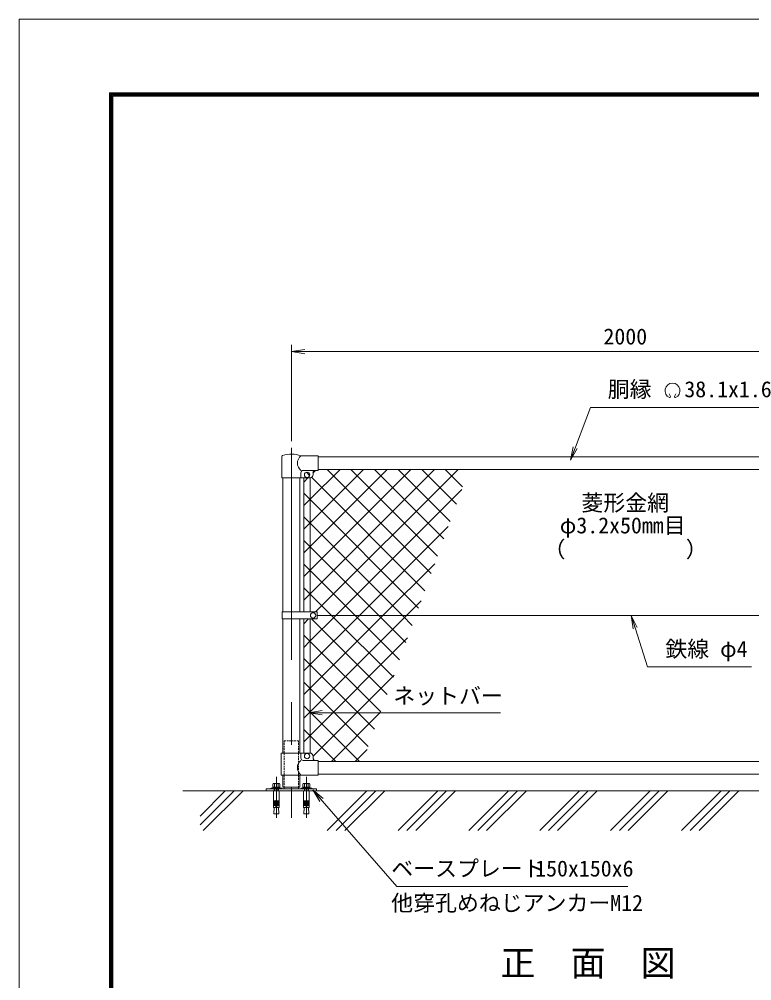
# Model space of a CAD drawing. Units: millimetres, scale not verified. Extents: x -4200 to 4200, y -2970 to 2970.
# Drawn here: x -4200 to -2006, y 91 to 2970 of the extents above; entities that cross this region are included whole.
import ezdxf
from ezdxf.enums import TextEntityAlignment as Align

# ---------------------------------------------------------------- set-up
doc = ezdxf.new("R2010")
doc.units = ezdxf.units.MM
doc.header["$LTSCALE"] = 20
doc.linetypes.add('USER1', pattern=[50.8, 31.75, -6.35, 6.35, -6.35])
doc.linetypes.add('USER2', pattern=[0.375, 0.25, -0.125])
for name, color, linetype, lineweight in [('0-0_D-BMK', 2, 'USER1', 13), ('0-1_D-STR1', 1, 'Continuous', 18), ('0-2_D-STR-DIM', 7, 'Continuous', 9), ('0-3_0', 3, 'Continuous', 18), ('0-5_D-STR3', 3, 'Continuous', 13), ('0-6_D-STR2', 7, 'Continuous', 9), ('0-7_D-STR-TXT', 7, 'Continuous', 9), ('0-8_D-TTL', 7, 'Continuous', 9), ('0-B_D-BGD', 7, 'Continuous', 9), ('0-D_D-DCR-HCH', 7, 'Continuous', 9)]:
    doc.layers.add(name, color=color, linetype=linetype, lineweight=lineweight)
doc.layers.add('0-4_D-TTL-TXT', color=7, linetype='Continuous')
doc.styles.add('ＭＳ ゴシック', font='')
doc.styles.get('ＭＳ ゴシック').set_extended_font_data('MS Gothic')

# ---------------------------------------------------------------- blocks, each defined once
blk = doc.blocks.new('_Open')
at = {"layer": '0-3_0', "color": 7, "lineweight": 9}
blk.add_line((-20, 3.33), (0, 0), dxfattribs=at)
blk.add_lwpolyline([(-20, -3.33), (0, 0), (-20, 0)], dxfattribs=at)

msp = doc.modelspace()

# ---------------------------------------------------------------- linework, layer by layer
at = {"layer": '0-0_D-BMK'}
for p, q in [((-3384.97, 1687.06), (-3384.97, 578.6)), ((-3429.97, 701.6), (-3429.97, 578.6)), ((-3339.97, 701.6), (-3339.97, 578.6))]:
    msp.add_line(p, q, dxfattribs=at)
at = {"layer": '0-1_D-STR1'}
for p, q in [((-3304.97, 1660), (-1464.97, 1660)), ((-3304.97, 1622), (-1464.97, 1622)), ((-3410.37, 1597), (-3410.37, 1195.5)), ((-3359.57, 1597), (-3359.57, 1195.5)), ((-3410.37, 1174.5), (-3410.37, 773)), ((-3359.57, 1174.5), (-3359.57, 773)), ((-3304.97, 748), (-1464.97, 748)), ((-3410.37, 707), (-3410.37, 671)), ((-3359.57, 707), (-3359.57, 671)), ((-3304.97, 710), (-1464.97, 710)), ((-3410.37, 671), (-3359.57, 671))]:
    msp.add_line(p, q, dxfattribs=at)
at = {"layer": '0-2_D-STR-DIM'}
for p, q in [((-3384.97, 1707.06), (-3384.97, 1995)), ((-3344.97, 1975), (-1424.97, 1975))]:
    msp.add_line(p, q, dxfattribs=at)
at = {"layer": '0-5_D-STR3'}
for p, q in [((-3413.52, 1597), (-3413.52, 1660.69)), ((-3304.97, 1663), (-3356.42, 1663)), ((-3304.97, 1663), (-3304.97, 1619)), ((-3304.97, 1619), (-3349.42, 1619)), ((-3413.52, 1597), (-3356.42, 1597)), ((-3356.42, 1597), (-3356.42, 1612)), ((-3356.42, 1597), (-3329.97, 1597)), ((-3347.47, 1597), (-3347.47, 1195.5)), ((-3328.47, 1597), (-3328.47, 1195.5)), ((-3319.97, 1612), (-3319.97, 1607)), ((-3412.47, 1174.5), (-3412.47, 1195.5)), ((-3307.98, 1195.5), (-3412.47, 1195.5)), ((-3307.98, 1174.5), (-3307.98, 1195.5)), ((-3307.98, 1185), (-1467.47, 1185)), ((-3307.98, 1174.5), (-3412.47, 1174.5)), ((-3347.47, 1174.5), (-3347.47, 773)), ((-3328.47, 1174.5), (-3328.47, 772.89)), ((-3415.92, 773), (-3329.97, 773)), ((-3415.92, 707), (-3415.92, 773)), ((-3356.42, 773), (-3356.42, 758)), ((-3304.97, 751), (-3349.42, 751)), ((-3319.97, 763), (-3319.97, 758)), ((-3304.97, 751), (-3304.97, 707)), ((-3304.97, 707), (-3415.92, 707)), ((-3406.32, 671), (-3406.32, 666)), ((-3363.62, 671), (-3363.62, 666)), ((-3438.62, 660), (-3421.32, 660)), ((-3348.62, 660), (-3331.32, 660))]:
    msp.add_line(p, q, dxfattribs=at)
at = {"layer": '0-5_D-STR3', "linetype": 'USER2'}
for p, q in [((-3406.32, 810), (-3406.32, 671)), ((-3406.32, 810), (-3363.62, 810)), ((-3363.62, 810), (-3363.62, 671))]:
    msp.add_line(p, q, dxfattribs=at)
at = {"layer": '0-5_D-STR3', "lineweight": 18}
for p, q in [((-3445.97, 668.3), (-3445.97, 666)), ((-3413.97, 668.3), (-3445.97, 668.3)), ((-3445.97, 666), (-3413.97, 666)), ((-3419.22, 671.3), (-3440.72, 671.3)), ((-3440.72, 671.3), (-3440.72, 668.3)), ((-3440.72, 668.3), (-3419.22, 668.3)), ((-3440.37, 679.6), (-3440.37, 671.3)), ((-3440.37, 671.3), (-3419.58, 671.3)), ((-3422.18, 682.1), (-3437.77, 682.1)), ((-3435.97, 682.1), (-3423.97, 682.1)), ((-3435.97, 666), (-3435.97, 660)), ((-3435.17, 671.3), (-3435.17, 679.6)), ((-3434.89, 660), (-3434.89, 666)), ((-3431.47, 671.3), (-3430.67, 668.3)), ((-3428.47, 668.3), (-3429.28, 671.3)), ((-3425.05, 660), (-3425.05, 666)), ((-3424.78, 671.3), (-3424.78, 679.6)), ((-3423.97, 660), (-3423.97, 666)), ((-3419.58, 671.3), (-3419.58, 679.6)), ((-3419.22, 668.3), (-3419.22, 671.3)), ((-3413.97, 666), (-3413.97, 668.3)), ((-3355.97, 668.3), (-3355.97, 666)), ((-3323.97, 668.3), (-3355.97, 668.3)), ((-3355.97, 666), (-3323.97, 666)), ((-3329.22, 671.3), (-3350.72, 671.3)), ((-3350.72, 671.3), (-3350.72, 668.3)), ((-3350.72, 668.3), (-3329.22, 668.3)), ((-3350.37, 679.6), (-3350.37, 671.3)), ((-3350.37, 671.3), (-3329.58, 671.3)), ((-3332.18, 682.1), (-3347.77, 682.1)), ((-3345.97, 682.1), (-3333.97, 682.1)), ((-3345.97, 666), (-3345.97, 660)), ((-3345.17, 671.3), (-3345.17, 679.6)), ((-3344.89, 660), (-3344.89, 666)), ((-3341.47, 671.3), (-3340.67, 668.3)), ((-3338.47, 668.3), (-3339.28, 671.3)), ((-3335.05, 660), (-3335.05, 666)), ((-3334.78, 671.3), (-3334.78, 679.6)), ((-3333.97, 660), (-3333.97, 666)), ((-3329.58, 671.3), (-3329.58, 679.6)), ((-3329.22, 668.3), (-3329.22, 671.3)), ((-3323.97, 666), (-3323.97, 668.3)), ((-3438.62, 660), (-3438.62, 629.96)), ((-3421.32, 660), (-3421.32, 629.96)), ((-3348.62, 660), (-3348.62, 629.96)), ((-3331.32, 660), (-3331.32, 629.96)), ((-3430.97, 629.96), (-3438.62, 629.96)), ((-3438.62, 627.46), (-3438.19, 629.92)), ((-3438.62, 627.46), (-3430.97, 627.46)), ((-3438.62, 627.46), (-3438.62, 625.96)), ((-3438.62, 625.96), (-3430.97, 625.96)), ((-3438.62, 623.46), (-3438.19, 625.92)), ((-3438.62, 623.46), (-3430.97, 623.46)), ((-3438.62, 623.46), (-3438.62, 621.96)), ((-3438.62, 621.96), (-3430.97, 621.96)), ((-3438.62, 619.46), (-3438.19, 621.92)), ((-3438.62, 619.46), (-3430.97, 619.46)), ((-3438.62, 619.46), (-3438.62, 617.96)), ((-3438.62, 615.5), (-3438.19, 617.96)), ((-3438.62, 617.96), (-3430.97, 617.96)), ((-3438.62, 615.5), (-3430.97, 615.5)), ((-3438.62, 615.5), (-3438.62, 610)), ((-3438.62, 610), (-3421.32, 610)), ((-3436.47, 610), (-3437.55, 590.9)), ((-3430.97, 629.96), (-3430.97, 610)), ((-3428.97, 629.96), (-3421.32, 629.96)), ((-3428.97, 629.96), (-3428.97, 610)), ((-3421.32, 627.46), (-3428.97, 627.46)), ((-3421.32, 625.96), (-3428.97, 625.96)), ((-3421.32, 623.46), (-3428.97, 623.46)), ((-3421.32, 621.96), (-3428.97, 621.96)), ((-3421.32, 619.46), (-3428.97, 619.46)), ((-3421.32, 617.96), (-3428.97, 617.96)), ((-3421.32, 615.5), (-3428.97, 615.5)), ((-3423.48, 610), (-3422.4, 590.9)), ((-3421.32, 627.46), (-3421.76, 629.92)), ((-3421.32, 623.46), (-3421.76, 625.92)), ((-3421.32, 619.46), (-3421.76, 621.92)), ((-3421.32, 615.5), (-3421.76, 617.96)), ((-3421.32, 627.46), (-3421.32, 625.96)), ((-3421.32, 623.46), (-3421.32, 621.96)), ((-3421.32, 619.46), (-3421.32, 617.96)), ((-3421.32, 615.5), (-3421.32, 610)), ((-3340.97, 629.96), (-3348.62, 629.96)), ((-3348.62, 627.46), (-3348.19, 629.92)), ((-3348.62, 627.46), (-3340.97, 627.46)), ((-3348.62, 627.46), (-3348.62, 625.96)), ((-3348.62, 625.96), (-3340.97, 625.96)), ((-3348.62, 623.46), (-3348.19, 625.92)), ((-3348.62, 623.46), (-3340.97, 623.46)), ((-3348.62, 623.46), (-3348.62, 621.96)), ((-3348.62, 621.96), (-3340.97, 621.96)), ((-3348.62, 619.46), (-3348.19, 621.92)), ((-3348.62, 619.46), (-3340.97, 619.46)), ((-3348.62, 619.46), (-3348.62, 617.96)), ((-3348.62, 615.5), (-3348.19, 617.96)), ((-3348.62, 617.96), (-3340.97, 617.96)), ((-3348.62, 615.5), (-3340.97, 615.5)), ((-3348.62, 615.5), (-3348.62, 610)), ((-3348.62, 610), (-3331.32, 610)), ((-3346.47, 610), (-3347.55, 590.9)), ((-3340.97, 629.96), (-3340.97, 610)), ((-3338.97, 629.96), (-3331.32, 629.96)), ((-3338.97, 629.96), (-3338.97, 610)), ((-3331.32, 627.46), (-3338.97, 627.46)), ((-3331.32, 625.96), (-3338.97, 625.96)), ((-3331.32, 623.46), (-3338.97, 623.46)), ((-3331.32, 621.96), (-3338.97, 621.96)), ((-3331.32, 619.46), (-3338.97, 619.46)), ((-3331.32, 617.96), (-3338.97, 617.96)), ((-3331.32, 615.5), (-3338.97, 615.5)), ((-3333.48, 610), (-3332.4, 590.9)), ((-3331.32, 627.46), (-3331.76, 629.92)), ((-3331.32, 623.46), (-3331.76, 625.92)), ((-3331.32, 619.46), (-3331.76, 621.92)), ((-3331.32, 615.5), (-3331.76, 617.96)), ((-3331.32, 627.46), (-3331.32, 625.96)), ((-3331.32, 623.46), (-3331.32, 621.96)), ((-3331.32, 619.46), (-3331.32, 617.96)), ((-3331.32, 615.5), (-3331.32, 610)), ((-3422.4, 590.9), (-3437.55, 590.9)), ((-3332.4, 590.9), (-3347.55, 590.9))]:
    msp.add_line(p, q, dxfattribs=at)
at = {"layer": '0-5_D-STR3'}
msp.add_lwpolyline([(-3459.97, 660), (-3309.97, 660), (-3309.97, 666), (-3459.97, 666)], close=True, dxfattribs=at)
for centre in [(-3337.97, 1606), (-3319.98, 1185), (-3337.97, 764)]:
    msp.add_circle(centre, 8, dxfattribs=at)
for centre, radius, start, end in [((-3410.22, 1660.69), 3.3, 109.22051, 180), ((-3384.97, 1588.27), 80, 69.0916, 109.22051), ((-3338.23, 1641), 28.55, 129.59418, 230.40582), ((-3349.42, 1612), 7, 90, 180), ((-3312.97, 1612), 7, 90, 180), ((-3329.97, 1607), 10, 270, 0), ((-3338.23, 729), 28.55, 129.59418, 230.40582), ((-3349.42, 758), 7, 180, 270), ((-3329.97, 763), 10, 0, 90), ((-3312.97, 758), 7, 180, 270)]:
    msp.add_arc(centre, radius, start, end, dxfattribs=at)
at = {"layer": '0-5_D-STR3', "lineweight": 18}
for centre, radius, start, end in [((-3437.77, 679.5), 2.6, 2.20423, 177.79577), ((-3429.97, 675.45), 6.65, 38.61324, 141.38676), ((-3422.18, 679.5), 2.6, 2.20423, 177.79577), ((-3347.77, 679.5), 2.6, 2.20423, 177.79577), ((-3339.97, 675.45), 6.65, 38.61324, 141.38676), ((-3332.18, 679.5), 2.6, 2.20423, 177.79577), ((-3429.97, 629.96), 1, 0, 180), ((-3339.97, 629.96), 1, 0, 180)]:
    msp.add_arc(centre, radius, start, end, dxfattribs=at)
at = {"layer": '0-6_D-STR2'}
for p, q in [((-3330.23, 1604.1), (-3339.88, 1613.75)), ((-3328.47, 1532.77), (-3239.25, 1622)), ((-3328.47, 1462.06), (-3168.54, 1622)), ((-3328.47, 1391.35), (-3097.83, 1622)), ((-3328.47, 1320.64), (-3027.12, 1622)), ((-3328.47, 1249.93), (-2956.4, 1622)), ((-3320.68, 1611.27), (-3312.96, 1619)), ((-3312.2, 1195.5), (-2885.69, 1622)), ((-2966.28, 1310.86), (-3277.42, 1622)), ((-2947.41, 1362.7), (-3206.71, 1622)), ((-2928.54, 1414.55), (-3136, 1622)), ((-2909.67, 1466.39), (-3065.28, 1622)), ((-2890.8, 1518.23), (-2994.57, 1622)), ((-2871.93, 1570.07), (-2923.86, 1622)), ((-2853.07, 1621.91), (-2853.15, 1622)), ((-3347.47, 1584.48), (-3334.4, 1597.55)), ((-2985.15, 1259.02), (-3324.68, 1598.55)), ((-3251.98, 1185), (-2874.81, 1562.18)), ((-3347.47, 1513.77), (-3328.47, 1532.77)), ((-3328.47, 1460.93), (-3347.47, 1479.93)), ((-3347.47, 1443.06), (-3328.47, 1462.06)), ((-3052.55, 1185), (-3328.47, 1460.93)), ((-3181.27, 1185), (-2915.27, 1451)), ((-3328.47, 1390.22), (-3347.47, 1409.22)), ((-3347.47, 1372.35), (-3328.47, 1391.35)), ((-3123.26, 1185), (-3328.47, 1390.22)), ((-3328.47, 1319.5), (-3347.47, 1338.5)), ((-3110.56, 1185), (-2955.74, 1339.82)), ((-3347.47, 1301.64), (-3328.47, 1320.64)), ((-3193.97, 1185), (-3328.47, 1319.5)), ((-3328.47, 1248.79), (-3347.47, 1267.79)), ((-3347.47, 1230.93), (-3328.47, 1249.93)), ((-3264.68, 1185), (-3328.47, 1248.79)), ((-3039.85, 1185), (-2996.2, 1228.65)), ((-3345.89, 1195.5), (-3347.47, 1197.08)), ((-3328.47, 1108.51), (-3251.98, 1185)), ((-3328.47, 1037.8), (-3181.27, 1185)), ((-3328.47, 967.09), (-3110.56, 1185)), ((-3328.47, 896.38), (-3039.85, 1185)), ((-3079.49, 999.81), (-3264.68, 1185)), ((-3060.62, 1051.65), (-3193.97, 1185)), ((-3041.75, 1103.49), (-3123.26, 1185)), ((-3022.89, 1155.34), (-3052.55, 1185)), ((-3347.47, 1160.22), (-3333.19, 1174.5)), ((-3098.36, 947.97), (-3324.89, 1174.5)), ((-3328.47, 1107.37), (-3347.47, 1126.37)), ((-3347.47, 1089.51), (-3328.47, 1108.51)), ((-3117.23, 896.13), (-3328.47, 1107.37)), ((-3328.47, 1036.66), (-3347.47, 1055.66)), ((-3347.47, 1018.8), (-3328.47, 1037.8)), ((-3136.1, 844.29), (-3328.47, 1036.66)), ((-3328.47, 965.95), (-3347.47, 984.95)), ((-3320.01, 763.42), (-3077.13, 1006.3)), ((-3347.47, 948.09), (-3328.47, 967.09)), ((-3154.97, 792.44), (-3328.47, 965.95)), ((-3328.47, 895.24), (-3347.47, 914.24)), ((-3347.47, 877.38), (-3328.47, 896.38)), ((-3181.23, 748), (-3328.47, 895.24)), ((-3264.72, 748), (-3117.59, 895.12)), ((-3328.47, 824.53), (-3347.47, 843.53)), ((-3251.94, 748), (-3328.47, 824.53)), ((-3194.01, 748), (-3158.06, 783.95))]:
    msp.add_line(p, q, dxfattribs=at)
for points in [[(-3004.02, 1207.18), (-3328.47, 1531.64), (-3347.47, 1550.64)], [(-3347.47, 806.67), (-3328.47, 825.67), (-3036.67, 1117.47)]]:
    msp.add_lwpolyline(points, dxfattribs=at)
at = {"layer": '0-7_D-STR-TXT'}
for p, q in [((-2249.66, 1840.87), (-2253.8, 1848.05)), ((-2237.17, 1840.87), (-2233.03, 1848.05)), ((-2759.1, 893.91), (-3330.22, 893.91))]:
    msp.add_line(p, q, dxfattribs=at)
for points in [[(-1953.16, 1808), (-2489.46, 1808), (-2548.1, 1651.43)], [(-2007.31, 1031.37), (-2318.64, 1031.37), (-2366.73, 1183.09)], [(-2377.14, 373.52), (-3068.92, 373.52), (-3319.39, 661.15)]]:
    msp.add_lwpolyline(points, dxfattribs=at)
for centre, radius, start, end in [((-2243.41, 1858.04), 22.5, 294.32478, 245.67522), ((-2251.71, 1839.63), 2.37, 245.67522, 30), ((-2235.12, 1839.63), 2.37, 150, 294.32478)]:
    msp.add_arc(centre, radius, start, end, dxfattribs=at)
at = {"layer": '0-8_D-TTL', "color": 2, "lineweight": 18}
msp.add_lwpolyline([(-4200, 2970), (4200, 2970), (4200, -2970), (-4200, -2970)], close=True, dxfattribs=at)
at = {"layer": '0-8_D-TTL'}
for points in [[(-3930, 2750), (3930, 2750), (3930, -2750), (-3930, -2750)], [(-3927.5, 2747.5), (3927.5, 2747.5), (3927.5, -2747.5), (-3927.5, -2747.5)], [(-3925, 2745), (3925, 2745), (3925, -2745), (-3925, -2745)], [(-3922.5, 2742.5), (3922.5, 2742.5), (3922.5, -2742.5), (-3922.5, -2742.5)], [(-3920, 2740), (3920, 2740), (3920, -2740), (-3920, -2740)]]:
    msp.add_lwpolyline(points, close=True, dxfattribs=at)
at = {"layer": '0-B_D-BGD'}
msp.add_line((-3709.97, 660), (-884.97, 660), dxfattribs=at)
at = {"layer": '0-D_D-DCR-HCH'}
for p, q in [((-3658.49, 557.77), (-3556.25, 660)), ((-3658.49, 584.28), (-3582.77, 660)), ((-3648.8, 540.94), (-3529.74, 660)), ((-3277.57, 540.94), (-3158.51, 660)), ((-3251.05, 540.94), (-3131.99, 660)), ((-3224.54, 540.94), (-3105.47, 660)), ((-3065.44, 540.94), (-2946.38, 660)), ((-3038.92, 540.94), (-2919.86, 660)), ((-3012.4, 540.94), (-2893.34, 660)), ((-2853.3, 540.94), (-2734.24, 660)), ((-2826.79, 540.94), (-2707.73, 660)), ((-2800.27, 540.94), (-2681.21, 660)), ((-2641.17, 540.94), (-2522.11, 660)), ((-2614.66, 540.94), (-2495.59, 660)), ((-2588.14, 540.94), (-2469.08, 660)), ((-2429.04, 540.94), (-2309.98, 660)), ((-2402.52, 540.94), (-2283.46, 660)), ((-2376.01, 540.94), (-2256.95, 660)), ((-2216.91, 540.94), (-2097.85, 660)), ((-2190.39, 540.94), (-2071.33, 660)), ((-2163.88, 540.94), (-2044.81, 660))]:
    msp.add_line(p, q, dxfattribs=at)

# ---------------------------------------------------------------- block references
at = {"layer": '0-2_D-STR-DIM', "xscale": 2, "yscale": 2, "rotation": 180}
msp.add_blockref('_Open', (-3384.97, 1975), dxfattribs=at)
at = {"layer": '0-7_D-STR-TXT', "xscale": 2, "yscale": 2}
for p, rotation in [((-2548.8, 1649.56), 249.46512), ((-2367.34, 1185), 107.58773), ((-3332.22, 893.91), 180), ((-3320.71, 662.65), 131.27553)]:
    msp.add_blockref('_Open', p, dxfattribs=dict(at, rotation=rotation))

# ---------------------------------------------------------------- texts
at = {"layer": '0-2_D-STR-DIM', "style": 'ＭＳ ゴシック'}
msp.add_text('2000', height=48.09, dxfattribs=at).set_placement((-2450.22, 1981.75), align=Align.BOTTOM_LEFT)
at = {"layer": '0-4_D-TTL-TXT', "style": 'ＭＳ ゴシック'}
msp.add_text('正\u3000面\u3000図', height=76.98, dxfattribs=at).set_placement((-2758.87, 82.83), align=Align.BOTTOM_LEFT)
at = {"layer": '0-7_D-STR-TXT', "style": 'ＭＳ ゴシック'}
for s, p in [('胴縁 \u300038.1x1.6', (-2437.52, 1823.78)), ('菱形金網', (-2516.17, 1483.8)), ('φ3.2x50mm目', (-2581.15, 1416.21)), ('（\u3000\u3000   \u3000\u3000）', (-2629.88, 1344.56)), ('鉄線 φ4', (-2264.92, 1046.24)), ('ネットバー', (-3079.66, 905.86)), ('ベースプレート', (-3085.61, 388.92)), (' 150x150x6', (-2687.44, 388.92)), ('他穿孔めねじアンカーM12', (-3085.85, 285.9))]:
    msp.add_text(s, height=48.09, dxfattribs=at).set_placement(p, align=Align.BOTTOM_LEFT)

doc.saveas('drawing.dxf')
